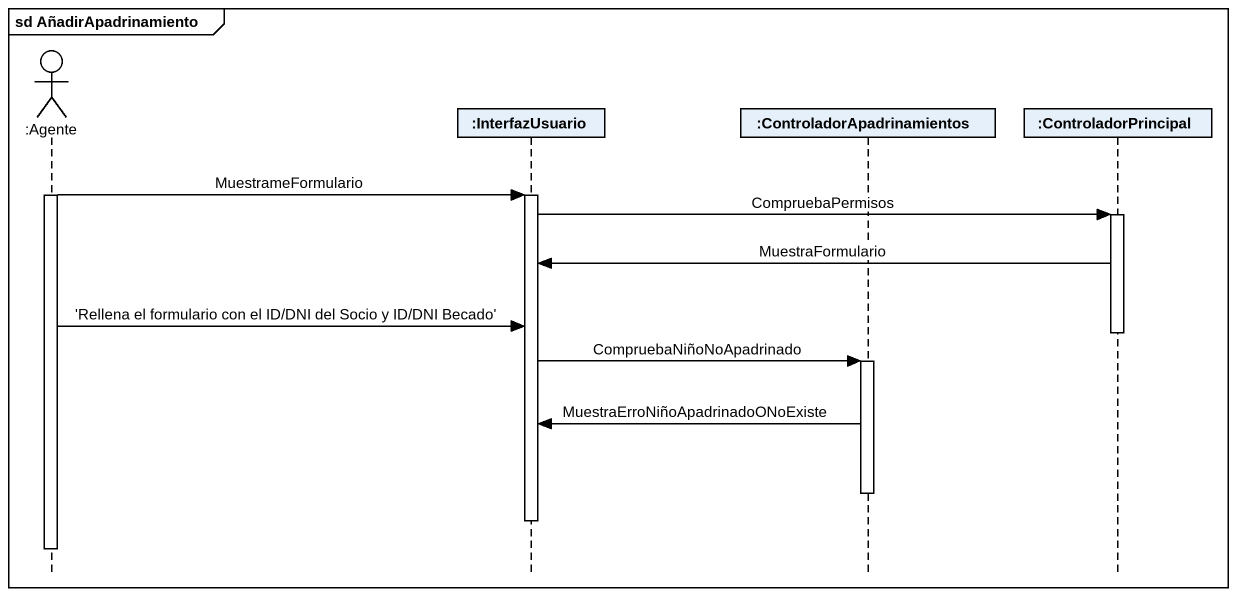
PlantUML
@startuml
mainframe sd AñadirApadrinamiento
hide footbox
actor ":Agente" as Agente
participant ":InterfazUsuario" as InterfazUsuario
participant ":ControladorApadrinamientos" as ControladorApadrinamientos
participant ":ControladorPrincipal" as ControladorPrincipal

activate Agente
Agente -> InterfazUsuario : MuestrameFormulario
activate InterfazUsuario
InterfazUsuario -> ControladorPrincipal : CompruebaPermisos
activate ControladorPrincipal
ControladorPrincipal -> InterfazUsuario : MuestraFormulario
Agente -> InterfazUsuario : 'Rellena el formulario con el ID/DNI del Socio y ID/DNI Becado'
deactivate ControladorPrincipal
InterfazUsuario -> ControladorApadrinamientos : CompruebaNiñoNoApadrinado
activate ControladorApadrinamientos
ControladorApadrinamientos -> InterfazUsuario : MuestraErroNiñoApadrinadoONoExiste
deactivate ControladorApadrinamientos
deactivate InterfazUsuario
deactivate Agente
@enduml
